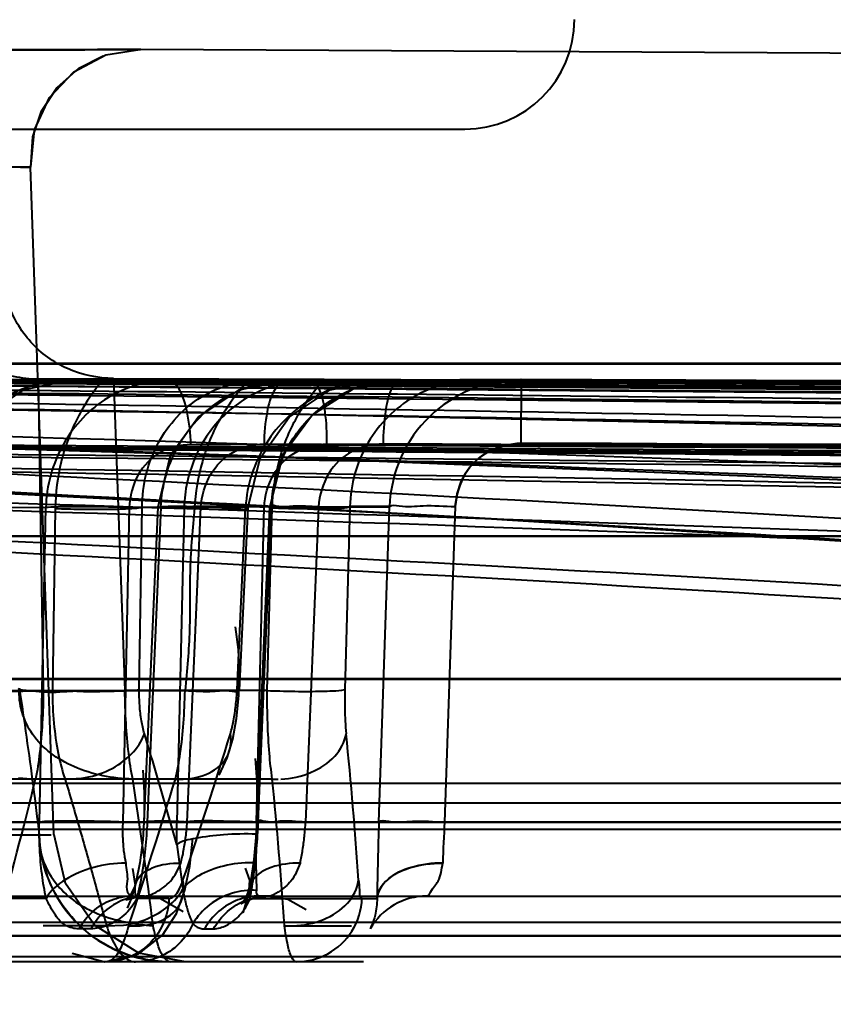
# Model space of a CAD drawing. Header units: millimetres. Extents: x 687 to 1107, y -116 to 478.
# Drawn here: x 835.419 to 836.162, y 377.315 to 378.206 of the extents above; entities that cross this region are included whole.
import ezdxf

# ---------------------------------------------------------------- set-up
doc = ezdxf.new("R2010")
doc.units = ezdxf.units.MM
doc.header["$LTSCALE"] = 0.1
doc.layers.add('DIM', color=3, linetype='Continuous')
doc.styles.get("Standard").update_dxf_attribs({"font": 'arial.ttf'})
doc.dimstyles.new('ISO-25', dxfattribs={"dimtxt": 2.5, "dimasz": 2.5, "dimexe": 1.25, "dimexo": 0.625, "dimtad": 1, "dimlfac": 5, "dimtxsty": 'Standard', "dimcen": 2.5, "dimadec": 0, "dimazin": 0, "dimtfac": 1, "dimtmove": 0, "dimatfit": 3, "dimfxl": 0, "dimarcsym": 0})

# ---------------------------------------------------------------- blocks, each defined once
blk = doc.blocks.new('*D67')
at = {"layer": 'Defpoints', "color": 0}
for p in [(831.42523, 395.82468), (883.89699, -59.53537), (893.16787, -59.53537)]:
    blk.add_point(p, dxfattribs=at)
at = {"layer": 'DIM', "color": 0, "lineweight": -2}
for p, q in [((832.05023, 395.82468), (894.41787, 395.82468)), ((893.16787, 393.32468), (893.16787, -57.03537)), ((884.52199, -59.53537), (894.41787, -59.53537))]:
    blk.add_line(p, q, dxfattribs=at)
at = {"layer": 'DIM', "color": 0}
for points in [[(892.75121, 393.32468), (893.58454, 393.32468), (893.16787, 395.82468)], [(892.75121, -57.03537), (893.58454, -57.03537), (893.16787, -59.53537)]]:
    blk.add_solid(points, dxfattribs=at)
at = {"layer": 'DIM', "color": 0, "insert": (890.90406, 168.14466), "char_height": 2.5, "attachment_point": 5, "rotation": 90}
blk.add_mtext('(2280)', dxfattribs=at)

msp = doc.modelspace()

# ---------------------------------------------------------------- linework, layer by layer
for p, q in [((827.02513, 378.10558), (835.82533, 378.10558)), ((835.4504, 377.46133), (835.42911, 378.07093)), ((831.42523, 377.89189), (843.59363, 377.89053)), ((841.42539, 377.89105), (831.42524, 377.89198)), ((835.16248, 377.87474), (835.55448, 377.87587)), ((835.49517, 377.87664), (835.31368, 377.87738)), ((835.46121, 377.87559), (835.35953, 377.87529)), ((835.62856, 377.87704), (835.43621, 377.87774)), ((835.44079, 377.59311), (835.43622, 377.8775)), ((835.43623, 377.87778), (835.50489, 377.87799)), ((835.63862, 377.87613), (835.49517, 377.87664)), ((835.5049, 377.878), (835.69707, 377.87725)), ((835.50491, 377.878), (835.51519, 377.59311)), ((835.74692, 377.87646), (835.62856, 377.87704)), ((835.74609, 377.87646), (835.63862, 377.87613)), ((835.66252, 377.8762), (835.74692, 377.87646)), ((835.69707, 377.87725), (835.83717, 377.87675)), ((835.87615, 377.87688), (835.76534, 377.87652)), ((835.87699, 377.87688), (835.76617, 377.87652)), ((835.87614, 377.87688), (835.83633, 377.87675)), ((835.83717, 377.87675), (835.87699, 377.87688)), ((835.87675, 377.81876), (835.87699, 377.87688)), ((835.87676, 377.81876), (835.87699, 377.87688)), ((839.47022, 377.85743), (835.87699, 377.87688)), ((835.44302, 377.76007), (835.06149, 377.75892)), ((835.43714, 377.47313), (835.44302, 377.76008)), ((835.45158, 377.75929), (835.44898, 377.5931)), ((835.51892, 377.76006), (835.51325, 377.47311)), ((835.52827, 377.59415), (835.53083, 377.76033)), ((835.53083, 377.7604), (835.56924, 377.7604)), ((835.54512, 377.76091), (835.53258, 377.47365)), ((835.54804, 377.76039), (835.5355, 377.47312)), ((835.62528, 377.76052), (835.54803, 377.76052)), ((835.56923, 377.76045), (835.56246, 377.47312)), ((835.57202, 377.47313), (835.58456, 377.76039)), ((835.61751, 377.59415), (835.62529, 377.76066)), ((835.62724, 377.75989), (835.61936, 377.5934)), ((835.63534, 377.47312), (835.64211, 377.76045)), ((835.63538, 377.47352), (835.64735, 377.76111)), ((835.63691, 377.47312), (835.64888, 377.76071)), ((835.64508, 377.5931), (835.64965, 377.7599)), ((835.64888, 377.76094), (835.75666, 377.76094)), ((835.69179, 377.76071), (835.67981, 377.47312)), ((835.7205, 377.76094), (835.71593, 377.59414)), ((835.75666, 377.76102), (835.7205, 377.76102)), ((835.74694, 377.47312), (835.75666, 377.76106)), ((835.8166, 377.76106), (835.80688, 377.47312)), ((833.20729, 377.60472), (839.7762, 377.60315)), ((840.40382, 377.60319), (833.64299, 377.60319)), ((835.32629, 377.5931), (835.44898, 377.5931)), ((835.44077, 377.59312), (835.57008, 377.59312)), ((835.44898, 377.5931), (835.47143, 377.59248)), ((835.64508, 377.5931), (835.51519, 377.5931)), ((835.64966, 377.51234), (835.34024, 377.51234)), ((835.46054, 377.51234), (835.47602, 377.51311)), ((835.64966, 377.51234), (835.6549, 377.51225)), ((837.80989, 377.50841), (833.56006, 377.50839)), ((831.42523, 377.49063), (837.97817, 377.49061)), ((839.80904, 377.49026), (833.21094, 377.49026)), ((805.11175, 377.46671), (857.66695, 377.46665)), ((820.42651, 377.46665), (857.73918, 377.46665)), ((857.05335, 377.47313), (831.72126, 377.47312)), ((834.96465, 377.47308), (855.91804, 377.47307)), ((855.87387, 377.47307), (835.51323, 377.47307)), ((835.29984, 377.46138), (835.44782, 377.46134)), ((835.43706, 377.46122), (835.43745, 377.45118)), ((835.63489, 377.43581), (835.63504, 377.46208)), ((835.56243, 377.45264), (835.568, 377.41191)), ((835.63549, 377.4107), (835.63489, 377.43581)), ((831.78944, 377.40556), (857.06165, 377.40556)), ((835.44328, 377.40347), (834.56556, 377.40347)), ((835.52208, 377.40556), (835.53306, 377.40556)), ((835.5554, 377.40347), (835.52608, 377.40347)), ((835.62933, 377.40347), (835.74521, 377.40347)), ((835.64625, 377.40556), (835.63792, 377.40556)), ((831.25604, 377.38159), (840.11655, 377.38189)), ((835.49842, 377.37852), (835.4407, 377.37852)), ((835.48412, 377.37556), (835.47333, 377.37556)), ((835.49842, 377.37852), (835.51389, 377.37901)), ((835.58781, 377.37556), (835.59597, 377.37556)), ((835.66071, 377.37852), (835.72183, 377.37852)), ((835.66071, 377.37852), (835.66596, 377.37834)), ((835.73887, 377.37556), (835.7389, 377.37556)), ((838.04324, 377.36928), (831.42523, 377.3693)), ((833.15134, 377.36928), (839.8759, 377.36928)), ((821.42997, 377.35033), (841.42048, 377.35034)), ((835.73284, 377.34556), (827.11762, 377.34556))]:
    msp.add_line(p, q)
for points in [[(835.52879, 378.1782), (835.19399, 378.17724), (834.80716, 378.17622), (834.30677, 378.17504), (833.71872, 378.17388), (833.06864, 378.17289), (832.38909, 378.1722), (831.70002, 378.17186)], [(835.46444, 378.17801), (835.27303, 378.17746), (834.95803, 378.17661), (834.52874, 378.17554), (834.00418, 378.17441), (833.40442, 378.17336)], [(835.42933, 378.07094), (835.43273, 378.10503), (835.44632, 378.1343), (835.46845, 378.15769), (835.49783, 378.1732), (835.52879, 378.1782)], [(843.57781, 378.12104), (839.47294, 378.15727), (835.52967, 378.17819)], [(835.42933, 378.07094), (835.43114, 378.09848), (835.4392, 378.122), (835.45346, 378.14365), (835.47311, 378.16104), (835.49548, 378.1724)], [(852.46702, 377.59638), (849.2666, 377.66218), (846.18064, 377.72285), (843.20915, 377.77597), (840.35213, 377.81969), (837.60958, 377.85272), (834.98147, 377.87424)], [(835.55369, 377.87587), (835.31137, 377.87516), (835.16176, 377.87474)], [(853.952, 377.59674), (850.51827, 377.66531), (847.20801, 377.72682), (844.02122, 377.77955), (840.9579, 377.82227), (838.01807, 377.85418), (835.20171, 377.87484)], [(835.3496, 377.75823), (835.36206, 377.80745), (835.38879, 377.84492), (835.42313, 377.86785), (835.46076, 377.87559)], [(854.12385, 377.59685), (850.68869, 377.66597), (847.37663, 377.72775), (844.18769, 377.78055), (841.12188, 377.82318), (838.1792, 377.85489), (835.35966, 377.87529)], [(835.66238, 377.8762), (835.61888, 377.86743), (835.58248, 377.84335), (835.55659, 377.80725), (835.54511, 377.76065)], [(855.79827, 377.59856), (852.09969, 377.67366), (848.5309, 377.73684), (845.09197, 377.78826), (841.78292, 377.82826), (838.60377, 377.85728), (835.55455, 377.87587)], [(835.62723, 377.75966), (835.63848, 377.80532), (835.66498, 377.84259), (835.7024, 377.86747), (835.74689, 377.87646)], [(835.76618, 377.87652), (835.72308, 377.86822), (835.68619, 377.84469), (835.65923, 377.80821), (835.64735, 377.76098)], [(855.88468, 377.59868), (852.20242, 377.67395), (848.64487, 377.73724), (845.21209, 377.78873), (841.9041, 377.82875), (838.72092, 377.85772), (835.66258, 377.8762)], [(856.32986, 377.59937), (852.78098, 377.67277), (849.27523, 377.73511), (845.81268, 377.7865), (842.39335, 377.82706), (839.01726, 377.85694), (835.68445, 377.87627)], [(856.38921, 377.59947), (852.8502, 377.67302), (849.35188, 377.73547), (845.89429, 377.78693), (842.47747, 377.8275), (839.10143, 377.85732), (835.7662, 377.87652)], [(837.95685, 377.60362), (836.86688, 377.68521), (835.80624, 377.75234), (834.77494, 377.80527), (833.77302, 377.84438), (832.8005, 377.87011)], [(839.77974, 377.60306), (838.33837, 377.68591), (836.95611, 377.75376), (835.63298, 377.80681), (834.36904, 377.84552), (833.1643, 377.87056)], [(843.79529, 377.6011), (841.62549, 377.68029), (839.54602, 377.74864), (837.55689, 377.80409), (835.65812, 377.84532), (833.84975, 377.87167)], [(848.35153, 377.59814), (845.81149, 377.66172), (843.36148, 377.72121), (841.00149, 377.77388), (838.73154, 377.81765), (836.55162, 377.851), (834.46171, 377.87295)], [(835.62724, 377.75989), (835.62719, 377.76001), (835.62703, 377.76013), (835.62676, 377.76026), (835.62638, 377.76039), (835.62589, 377.76053), (835.62529, 377.76066)], [(835.64735, 377.76111), (835.64739, 377.76105), (835.64752, 377.76099), (835.64773, 377.76092), (835.64803, 377.76086), (835.64841, 377.76078), (835.64888, 377.76071)], [(835.60132, 377.5159), (835.60851, 377.53162), (835.61352, 377.5488), (835.61699, 377.56769), (835.6191, 377.58871), (835.61969, 377.60978), (835.61873, 377.63054), (835.61599, 377.65135)], [(835.61936, 377.5934), (835.61931, 377.59352), (835.61916, 377.59363), (835.6189, 377.59376), (835.61854, 377.59388), (835.61808, 377.59401), (835.61751, 377.59415)], [(835.63415, 377.53116), (835.63553, 377.50982), (835.63575, 377.48646), (835.63479, 377.46238), (835.63271, 377.43891), (835.6297, 377.41787), (835.62616, 377.40114), (835.62269, 377.39024)], [(835.5315, 377.52051), (835.53276, 377.49997), (835.53275, 377.47841), (835.53144, 377.45675), (835.52885, 377.43602), (835.52527, 377.41795), (835.52121, 377.40386), (835.51733, 377.39462)], [(835.63538, 377.47352), (835.63542, 377.47347), (835.63555, 377.4734), (835.63576, 377.47334), (835.63606, 377.47327), (835.63645, 377.4732), (835.63692, 377.47312)], [(835.57049, 377.34556), (835.52787, 377.3534), (835.48749, 377.37892), (835.46083, 377.41689), (835.45059, 377.46136)], [(835.46706, 377.35342), (835.49681, 377.3456), (835.52741, 377.3525), (835.54943, 377.36974), (835.56228, 377.38975), (835.56997, 377.41082), (835.57455, 377.43291), (835.57709, 377.45846)], [(835.52197, 377.4307), (835.52463, 377.41533), (835.51985, 377.40581), (835.51631, 377.402), (835.51749, 377.40247), (835.52813, 377.40529), (835.54756, 377.40332), (835.56825, 377.39156)], [(835.6248, 377.43096), (835.62898, 377.42019), (835.62839, 377.41099), (835.62574, 377.40418), (835.62289, 377.39991), (835.62188, 377.39876), (835.62377, 377.39997), (835.62897, 377.40244)], [(835.6287, 377.41246), (835.62467, 377.40215), (835.62165, 377.39851), (835.62348, 377.39982), (835.63171, 377.40341), (835.64593, 377.40556), (835.6638, 377.40257), (835.68069, 377.3933)]]:
    msp.add_lwpolyline(points)
for centre, radius, start, end in [((835.82533, 378.20558), 0.1, 270, 0), ((835.2469, 352.37047), 25.50603, 89.518567, 89.744819), ((835.8765, 377.75696), 0.11991, 89.76976, 178.09869), ((831.66447, -747.92841), 1125.75507, 88.71071888, 89.78561353), ((831.66401, -747.95804), 1125.78469, 88.71073015, 89.78559564), ((835.48766, 378.65555), 0.89699, 267.69524, 269.12957), ((835.68686, 378.7192), 0.96003, 267.77885, 268.46098), ((835.68502, 378.63118), 1.03885, 267.79692, 268.42729), ((831.16882, 376.22658), 4.56147, 15.59209, 16.91524), ((831.40035, 378.83948), 4.40293, 341.19145, 343.02144), ((831.90036, 377.16474), 3.83643, 3.81421, 5.81993), ((831.34253, 378.51683), 4.21267, 344.3231, 346.20512), ((835.43734, 377.67472), 0.16243, 263.15015, 268.71138), ((831.29019, 378.80047), 4.46105, 341.41275, 343.21679), ((831.70673, 376.91541), 3.86197, 6.88724, 8.89164), ((831.77314, 377.12468), 3.89585, 3.73574, 5.7106), ((836.00492, 377.46237), 0.4426, 178.60813, 181.26001), ((835.85248, 377.46194), 0.21744, 177.05003, 179.96096), ((839.61639, 377.34194), 3.87167, 178.05838, 179.08948), ((839.60526, 377.34222), 3.86053, 178.05685, 179.09093), ((836.94345, 377.40215), 1.13879, 176.42645, 178.31685), ((836.94494, 377.40202), 1.14028, 176.42516, 178.31291), ((835.55659, 377.46556), 0.12, 182.07387, 270.00006), ((835.79084, 377.34556), 0.06, 90.00004, 150.00029)]:
    msp.add_arc(centre, radius, start, end)
for points, knots in [([(830.40117, 378.17223), (830.53291, 378.17213), (830.79738, 378.17196), (831.19599, 378.17182), (831.59691, 378.17182), (832.12456, 378.17198), (832.76279, 378.17246), (833.65986, 378.17365), (834.45884, 378.17531), (835.05838, 378.17685), (835.37564, 378.17775), (835.45535, 378.17798), (835.53213, 378.17821), (835.51161, 378.17815), (835.44847, 378.17796), (835.31123, 378.17756), (835.13951, 378.17708), (834.86739, 378.17636), (834.45093, 378.17532), (833.93098, 378.17423), (833.56927, 378.17361), (833.40485, 378.17336)], [0, 0, 0, 0, 0.054489, 0.109391, 0.164875, 0.220309, 0.327687, 0.428509, 0.593007, 0.650656, 0.688928, 0.706139, 0.707064, 0.7075, 0.712476, 0.738552, 0.759254, 0.785065, 0.850453, 0.931931, 1, 1, 1, 1]), ([(832.97671, 378.0723), (833.20886, 378.07223), (833.64362, 378.07217), (834.24997, 378.07195), (834.73083, 378.07181), (835.11733, 378.07137), (835.28796, 378.0715), (835.47169, 378.07079), (835.22505, 378.07043), (835.05289, 378.07037), (834.61872, 378.07007), (834.11665, 378.06995), (833.48607, 378.06978), (832.77933, 378.0697), (832.01341, 378.06966), (831.22254, 378.06966), (830.69071, 378.06972), (830.42652, 378.06974)], [0, 0, 0, 0, 0.093455, 0.175451, 0.242466, 0.291425, 0.320802, 0.328894, 0.342501, 0.376637, 0.43011, 0.500618, 0.585547, 0.681552, 0.785914, 0.893644, 1, 1, 1, 1]), ([(835.29398, 377.99352), (835.29851, 377.97724), (835.31331, 377.94645), (835.34743, 377.90956), (835.38941, 377.8849), (835.42086, 377.87773), (835.43622, 377.8775)], [0, 0, 0, 0, 0.260096, 0.51536, 0.763492, 1, 1, 1, 1]), ([(835.50491, 377.878), (835.49053, 377.8782), (835.46212, 377.88397), (835.42695, 377.90934), (835.40492, 377.94788), (835.40162, 377.9781), (835.40281, 377.99349)], [0, 0, 0, 0, 0.249865, 0.487938, 0.73179, 1, 1, 1, 1]), ([(834.98128, 377.87424), (835.86463, 377.86888), (837.57242, 377.85484), (840.04568, 377.82521), (842.34195, 377.79078), (844.46088, 377.75452), (846.40325, 377.71858), (848.16863, 377.68409), (849.77014, 377.65205), (851.1829, 377.62293), (852.06629, 377.60465), (852.46648, 377.59639)], [0, 0, 0, 0, 0.151543, 0.29298, 0.424319, 0.545512, 0.656536, 0.75759, 0.848422, 0.931332, 1, 1, 1, 1]), ([(852.70067, 377.59638), (852.3094, 377.60453), (851.43959, 377.62258), (850.0433, 377.65149), (848.4496, 377.68361), (846.68567, 377.71814), (844.73742, 377.75427), (842.6054, 377.79076), (840.28833, 377.82549), (837.78683, 377.85537), (836.05773, 377.86942), (835.16248, 377.87474)], [0, 0, 0, 0, 0.066933, 0.148798, 0.238862, 0.339562, 0.450543, 0.572134, 0.704259, 0.84688, 1, 1, 1, 1]), ([(853.95165, 377.59674), (853.80192, 377.59965), (853.49176, 377.60574), (853.00286, 377.61552), (852.46609, 377.62628), (851.86955, 377.63828), (851.2031, 377.65175), (850.44918, 377.66668), (849.58932, 377.68296), (848.61102, 377.70089), (847.50017, 377.7213), (846.24906, 377.7429), (844.84492, 377.76633), (843.28166, 377.79056), (841.54529, 377.81508), (839.61913, 377.83878), (837.48366, 377.86), (835.98764, 377.87056), (835.20157, 377.87484)], [0, 0, 0, 0, 0.023957, 0.049629, 0.07823, 0.109848, 0.145084, 0.184869, 0.230485, 0.282668, 0.341405, 0.408229, 0.48285, 0.566071, 0.65835, 0.760662, 0.874242, 1, 1, 1, 1]), ([(835.46121, 377.87559), (835.4416, 377.87568), (835.40152, 377.86428), (835.35785, 377.82016), (835.34541, 377.78003), (835.34393, 377.75962)], [0, 0, 0, 0, 0.327756, 0.658083, 1, 1, 1, 1]), ([(854.12351, 377.59685), (853.97234, 377.59982), (853.65885, 377.59637), (853.16493, 377.59743), (852.62584, 377.60666), (852.0547, 377.63745), (851.45155, 377.65117), (850.80088, 377.66374), (850.06916, 377.6779), (849.23487, 377.69393), (848.28852, 377.71138), (847.21701, 377.73048), (846.01146, 377.75155), (844.66225, 377.77344), (843.15914, 377.79622), (841.48774, 377.81909), (839.63026, 377.84121), (837.567, 377.86119), (836.12044, 377.87124), (835.35953, 377.87529)], [0, 0, 0, 0, 0.02417, 0.050108, 0.078961, 0.110347, 0.14153, 0.175397, 0.214384, 0.258523, 0.308791, 0.365691, 0.429841, 0.501538, 0.581404, 0.670154, 0.76875, 0.878359, 1, 1, 1, 1]), ([(835.55448, 377.87587), (835.5355, 377.87596), (835.49626, 377.86453), (835.45458, 377.8201), (835.44356, 377.78014), (835.44302, 377.76008)], [0, 0, 0, 0, 0.323991, 0.657306, 1, 1, 1, 1]), ([(835.49517, 377.87664), (835.48609, 377.866), (835.47024, 377.84236), (835.45543, 377.80216), (835.45185, 377.77361), (835.45158, 377.75929)], [0, 0, 0, 0, 0.329144, 0.66274, 1, 1, 1, 1]), ([(835.53083, 377.7604), (835.53088, 377.78069), (835.54077, 377.82063), (835.58145, 377.86524), (835.61994, 377.87622), (835.63862, 377.87613)], [0, 0, 0, 0, 0.350451, 0.677485, 1, 1, 1, 1]), ([(835.54803, 377.76039), (835.5488, 377.78063), (835.56065, 377.82088), (835.60363, 377.86491), (835.6433, 377.87629), (835.66252, 377.8762)], [0, 0, 0, 0, 0.341835, 0.675636, 1, 1, 1, 1]), ([(835.57544, 377.81765), (835.57516, 377.82755), (835.57271, 377.84501), (835.56796, 377.86525), (835.55874, 377.87589), (835.55448, 377.87587)], [0, 0, 0, 0, 0.459709, 0.802367, 1, 1, 1, 1]), ([(835.55448, 377.87587), (836.20998, 377.87289), (837.46197, 377.86587), (839.2566, 377.85231), (840.88953, 377.83719), (842.37555, 377.82126), (843.7277, 377.80504), (844.95774, 377.78893), (846.07448, 377.7733), (847.08672, 377.75821), (848.00244, 377.74393), (848.82612, 377.73068), (849.56295, 377.71822), (850.21989, 377.70673), (850.8044, 377.6966), (851.32272, 377.68732), (851.78053, 377.67887), (852.18675, 377.67125), (852.54683, 377.66444), (852.86462, 377.65811), (853.1509, 377.65225), (853.41426, 377.64709), (853.65756, 377.64229), (853.87675, 377.63795), (854.07164, 377.63405), (854.24632, 377.63054), (854.40368, 377.62736), (854.54605, 377.62447), (854.67524, 377.62183), (854.79271, 377.61941), (854.89968, 377.61721), (854.99719, 377.61519), (855.08617, 377.61334), (855.16745, 377.61164), (855.24178, 377.61009), (855.30982, 377.60866), (855.37215, 377.60735), (855.42931, 377.60615), (855.48178, 377.60504), (855.53, 377.60402), (855.57438, 377.60308), (855.61528, 377.60221), (855.65305, 377.60141), (855.68794, 377.60068), (855.72006, 377.60002), (855.74922, 377.59944), (855.77493, 377.59896), (855.79086, 377.59868), (855.79814, 377.59856)], [0, 0, 0, 0, 0.097132, 0.18552, 0.265934, 0.339108, 0.40573, 0.466309, 0.521391, 0.571223, 0.616318, 0.657098, 0.69329, 0.725517, 0.754458, 0.779916, 0.802333, 0.822306, 0.84012, 0.855699, 0.869406, 0.882549, 0.894731, 0.905464, 0.915035, 0.923616, 0.931353, 0.938357, 0.944716, 0.950501, 0.955768, 0.96057, 0.964952, 0.968956, 0.972617, 0.975968, 0.979039, 0.981855, 0.98444, 0.986816, 0.989002, 0.991017, 0.992879, 0.9946, 0.996189, 0.997639, 0.998921, 1, 1, 1, 1]), ([(835.68441, 377.87627), (835.66963, 377.87633), (835.63958, 377.87034), (835.60168, 377.84446), (835.57614, 377.80594), (835.56966, 377.77556), (835.56924, 377.7604)], [0, 0, 0, 0, 0.246655, 0.495382, 0.746818, 1, 1, 1, 1]), ([(835.62856, 377.87704), (835.61867, 377.86647), (835.60122, 377.84303), (835.58419, 377.80277), (835.57944, 377.77399), (835.57871, 377.75959)], [0, 0, 0, 0, 0.333865, 0.667201, 1, 1, 1, 1]), ([(835.74692, 377.87646), (835.7266, 377.87654), (835.68526, 377.86518), (835.63978, 377.82138), (835.62646, 377.78087), (835.62529, 377.76066)], [0, 0, 0, 0, 0.333459, 0.667673, 1, 1, 1, 1]), ([(835.66252, 377.8762), (835.65822, 377.87619), (835.649, 377.86546), (835.64388, 377.84534), (835.64216, 377.82787), (835.64212, 377.81812)], [0, 0, 0, 0, 0.199911, 0.546369, 1, 1, 1, 1]), ([(835.64888, 377.76094), (835.64948, 377.77624), (835.65648, 377.80683), (835.68289, 377.84522), (835.72129, 377.87071), (835.7514, 377.87659), (835.76617, 377.87652)], [0, 0, 0, 0, 0.25391, 0.506373, 0.755016, 1, 1, 1, 1]), ([(835.64965, 377.7599), (835.65009, 377.77425), (835.65423, 377.80296), (835.67043, 377.84322), (835.68741, 377.86669), (835.69707, 377.87725)], [0, 0, 0, 0, 0.333977, 0.66714, 1, 1, 1, 1]), ([(835.66252, 377.8762), (836.33926, 377.87317), (837.56563, 377.86638), (839.34992, 377.85321), (840.93993, 377.83892), (842.37779, 377.82389), (843.59062, 377.80974), (844.60533, 377.79692), (845.5125, 377.78474), (846.39485, 377.77208), (847.25828, 377.75924), (848.06112, 377.74703), (848.75552, 377.73449), (849.35686, 377.72356), (849.8761, 377.71643), (850.40747, 377.70822), (850.94665, 377.69119), (851.49384, 377.65899), (851.96917, 377.64784), (852.3891, 377.64142), (852.76029, 377.65246), (853.09029, 377.66276), (853.37888, 377.62252), (853.63585, 377.60988), (853.85974, 377.60012), (854.05287, 377.59352), (854.21974, 377.58834), (854.36464, 377.58428), (854.49121, 377.58095), (854.60268, 377.57817), (854.70155, 377.57582), (854.79009, 377.5738), (854.87033, 377.57202), (854.94425, 377.57046), (855.01376, 377.56904), (855.08125, 377.56772), (855.14902, 377.56654), (855.23247, 377.56514), (855.33621, 377.56391), (855.45676, 377.56273), (855.58029, 377.56429), (855.69639, 377.56277), (855.79652, 377.58538), (855.85734, 377.59916), (855.88455, 377.59869)], [0, 0, 0, 0, 0.100359, 0.181871, 0.264613, 0.336164, 0.395113, 0.444484, 0.486656, 0.529656, 0.575348, 0.614715, 0.648729, 0.678343, 0.703907, 0.725738, 0.757154, 0.783898, 0.807014, 0.827663, 0.846155, 0.862117, 0.876499, 0.889261, 0.900261, 0.909734, 0.917917, 0.92502, 0.931231, 0.936694, 0.941556, 0.945898, 0.949826, 0.953458, 0.956863, 0.960136, 0.963468, 0.966916, 0.972514, 0.978856, 0.984784, 0.990864, 0.995964, 1, 1, 1, 1]), ([(855.88455, 377.59869), (855.76764, 377.60073), (855.51827, 377.6053), (855.13399, 377.61284), (854.69437, 377.62187), (854.24379, 377.63136), (853.75238, 377.64178), (853.21953, 377.65308), (852.57608, 377.66643), (851.87912, 377.67984), (851.10507, 377.69366), (850.19818, 377.70933), (849.11641, 377.72831), (847.92746, 377.74744), (846.64574, 377.76725), (845.18705, 377.78811), (843.55769, 377.80939), (841.74572, 377.83027), (839.87139, 377.84866), (837.81245, 377.86487), (836.41574, 377.87283), (835.66252, 377.8762)], [0, 0, 0, 0, 0.017344, 0.036998, 0.057014, 0.08257, 0.10385, 0.129924, 0.161629, 0.199318, 0.23333, 0.276468, 0.333863, 0.393821, 0.452857, 0.524013, 0.610222, 0.694573, 0.792812, 0.888269, 1, 1, 1, 1]), ([(835.68441, 377.87627), (835.68808, 377.87628), (835.6949, 377.86414), (835.69834, 377.8455), (835.69935, 377.82791), (835.69924, 377.81818)], [0, 0, 0, 0, 0.177542, 0.529136, 1, 1, 1, 1]), ([(835.68441, 377.87627), (836.22638, 377.87396), (837.26413, 377.86875), (838.75569, 377.85913), (840.12066, 377.84856), (841.37026, 377.83741), (842.5149, 377.82598), (843.56314, 377.81447), (844.52258, 377.80313), (845.40019, 377.79206), (846.20214, 377.78125), (846.93418, 377.77105), (847.60189, 377.76132), (848.21093, 377.7519), (848.76566, 377.74307), (849.2699, 377.73527), (849.72783, 377.72765), (850.14229, 377.72068), (850.51667, 377.71412), (850.86783, 377.70612), (851.21775, 377.70327), (851.56934, 377.68488), (851.90637, 377.6751), (852.21006, 377.67025), (852.47921, 377.66524), (852.72005, 377.66114), (852.93565, 377.65736), (853.12967, 377.65487), (853.3116, 377.66446), (853.49732, 377.65501), (853.69966, 377.64044), (853.92263, 377.6371), (854.15227, 377.63163), (854.37241, 377.62669), (854.57086, 377.62247), (854.74711, 377.61879), (854.90474, 377.61546), (855.04655, 377.61246), (855.17473, 377.60976), (855.291, 377.6073), (855.39671, 377.60506), (855.49298, 377.60302), (855.58073, 377.60116), (855.66077, 377.59946), (855.73387, 377.59792), (855.80066, 377.59651), (855.86176, 377.59524), (855.91769, 377.59408), (855.96894, 377.59304), (856.01593, 377.5921), (856.05906, 377.59126), (856.09869, 377.59055), (856.13513, 377.58995), (856.16867, 377.58945), (856.1996, 377.58918), (856.22811, 377.58918), (856.25428, 377.5899), (856.27795, 377.59176), (856.29855, 377.59477), (856.31537, 377.5981), (856.32547, 377.59944), (856.32979, 377.59937)], [0, 0, 0, 0, 0.078741, 0.150773, 0.216709, 0.277058, 0.33233, 0.383017, 0.429362, 0.471733, 0.510532, 0.545885, 0.5781, 0.607552, 0.63438, 0.658705, 0.680819, 0.700921, 0.718928, 0.73522, 0.751955, 0.769759, 0.786363, 0.80094, 0.813885, 0.825475, 0.835934, 0.845216, 0.853658, 0.862378, 0.872206, 0.883133, 0.894764, 0.905582, 0.915124, 0.923603, 0.931195, 0.93803, 0.944211, 0.949821, 0.954925, 0.959574, 0.963811, 0.967676, 0.971206, 0.974432, 0.977383, 0.980085, 0.98256, 0.98483, 0.986914, 0.988828, 0.990588, 0.992208, 0.993702, 0.995081, 0.996351, 0.997505, 0.998528, 0.999372, 1, 1, 1, 1]), ([(835.83717, 377.87675), (835.81706, 377.87683), (835.7764, 377.86597), (835.73233, 377.82166), (835.72095, 377.78124), (835.7205, 377.76102)], [0, 0, 0, 0, 0.335003, 0.663016, 1, 1, 1, 1]), ([(835.751, 377.81823), (835.75109, 377.82798), (835.75256, 377.84564), (835.7558, 377.86434), (835.76256, 377.87651), (835.76617, 377.87652)], [0, 0, 0, 0, 0.471301, 0.825759, 1, 1, 1, 1]), ([(835.76617, 377.87652), (836.34279, 377.8741), (837.44672, 377.86851), (839.03298, 377.85794), (840.48387, 377.84619), (841.81123, 377.83373), (843.02534, 377.82094), (844.13567, 377.8081), (845.15141, 377.79543), (846.0803, 377.78309), (846.92859, 377.77117), (847.70181, 377.75979), (848.40601, 377.74902), (849.04615, 377.7389), (849.62588, 377.72943), (850.14934, 377.7206), (850.62144, 377.71248), (851.04613, 377.70514), (851.42644, 377.69843), (851.7663, 377.69228), (852.07109, 377.68669), (852.34594, 377.68158), (852.59487, 377.6769), (852.82089, 377.67261), (853.02574, 377.6687), (853.20919, 377.66514), (853.3701, 377.66195), (853.51107, 377.65906), (853.64183, 377.65639), (853.77485, 377.65377), (853.91931, 377.6509), (854.07845, 377.64773), (854.25446, 377.64421), (854.44661, 377.64033), (854.64492, 377.6363), (854.83434, 377.63241), (855.00454, 377.6289), (855.15506, 377.62577), (855.28977, 377.62295), (855.4109, 377.62041), (855.52035, 377.6181), (855.61961, 377.61599), (855.70984, 377.61407), (855.792, 377.61231), (855.8669, 377.6107), (855.93524, 377.60923), (855.99764, 377.60788), (856.05469, 377.60665), (856.1069, 377.60551), (856.15471, 377.60447), (856.19853, 377.60351), (856.23876, 377.60263), (856.27576, 377.60182), (856.30963, 377.60109), (856.33997, 377.60044), (856.36611, 377.59992), (856.38201, 377.59961), (856.38914, 377.59948)], [0, 0, 0, 0, 0.083873, 0.160572, 0.230733, 0.294918, 0.35365, 0.407339, 0.456431, 0.501405, 0.542462, 0.57983, 0.613884, 0.644902, 0.672953, 0.698219, 0.721053, 0.741632, 0.76, 0.77638, 0.791074, 0.804341, 0.816365, 0.827288, 0.837222, 0.846167, 0.853976, 0.860631, 0.866676, 0.873001, 0.879983, 0.887692, 0.896152, 0.90559, 0.915647, 0.925004, 0.933148, 0.940409, 0.946901, 0.952747, 0.958031, 0.962825, 0.967186, 0.971158, 0.974779, 0.978083, 0.981101, 0.983859, 0.986383, 0.988696, 0.990815, 0.992759, 0.994548, 0.996198, 0.997687, 0.998963, 1, 1, 1, 1]), ([(835.87699, 377.87688), (836.10529, 377.87599), (836.56191, 377.87408), (837.24684, 377.8708), (837.93177, 377.86711), (838.60162, 377.8631), (839.25639, 377.8588), (839.8961, 377.85424), (840.53579, 377.84932), (841.16077, 377.84417), (841.77103, 377.83881), (842.36657, 377.83327), (842.9621, 377.82742), (843.54351, 377.82141), (844.11079, 377.81526), (844.66394, 377.80899), (845.21709, 377.80245), (845.75721, 377.79581), (846.28431, 377.78908), (846.79838, 377.78229), (847.31244, 377.77527), (847.81253, 377.76821), (848.29864, 377.76114), (848.77077, 377.75407), (849.24289, 377.74681), (849.7034, 377.73954), (850.15231, 377.73227), (850.5896, 377.72504), (851.02689, 377.71763), (851.44196, 377.71045), (851.83481, 377.7035), (852.20544, 377.69683), (852.57608, 377.69003), (852.96327, 377.68281), (853.36703, 377.67514), (853.78736, 377.667), (854.20768, 377.65871), (854.60893, 377.65064), (854.99113, 377.64283), (855.35426, 377.63529), (855.71739, 377.62763), (856.03573, 377.62082), (856.30929, 377.61493), (856.53806, 377.60995), (856.76683, 377.60491), (856.91935, 377.60148), (856.9956, 377.59974)], [0, 0, 0, 0, 0.032429, 0.064859, 0.097288, 0.129718, 0.160007, 0.190295, 0.220584, 0.250873, 0.279071, 0.307269, 0.335467, 0.363665, 0.389856, 0.416048, 0.44224, 0.468431, 0.492773, 0.517115, 0.541456, 0.565798, 0.588154, 0.610511, 0.632867, 0.655223, 0.67593, 0.696638, 0.717345, 0.738052, 0.755603, 0.773154, 0.790706, 0.808257, 0.828161, 0.848066, 0.867971, 0.887876, 0.905073, 0.922269, 0.939466, 0.956663, 0.967497, 0.978331, 0.989166, 1, 1, 1, 1]), ([(856.9956, 377.59974), (856.91933, 377.60148), (856.76679, 377.60491), (856.53798, 377.60995), (856.30916, 377.61493), (856.03555, 377.62083), (855.71715, 377.62764), (855.35396, 377.6353), (854.99076, 377.64284), (854.60855, 377.65065), (854.20733, 377.65871), (853.7871, 377.667), (853.36687, 377.67514), (852.96318, 377.68281), (852.57602, 377.69003), (852.20541, 377.69683), (851.83479, 377.7035), (851.44194, 377.71045), (851.02685, 377.71763), (850.58952, 377.72504), (850.15218, 377.73228), (849.7033, 377.73954), (849.24285, 377.74681), (848.77085, 377.75407), (848.29885, 377.76114), (847.81283, 377.76821), (847.31279, 377.77526), (846.79873, 377.78229), (846.28466, 377.78908), (845.75759, 377.79581), (845.21752, 377.80245), (844.66444, 377.80898), (844.11136, 377.81525), (843.54411, 377.8214), (842.96269, 377.82742), (842.3671, 377.83327), (841.7715, 377.83881), (841.1612, 377.84417), (840.53619, 377.84932), (839.89646, 377.85424), (839.25674, 377.8588), (838.60192, 377.8631), (837.93201, 377.86711), (837.247, 377.8708), (836.562, 377.87408), (836.10532, 377.87599), (835.87699, 377.87688)], [0, 0, 0, 0, 0.010836, 0.021672, 0.032509, 0.043345, 0.060545, 0.077745, 0.094945, 0.112145, 0.132045, 0.151946, 0.171846, 0.191746, 0.209297, 0.226847, 0.244398, 0.261948, 0.282657, 0.303366, 0.324075, 0.344784, 0.367135, 0.389485, 0.411835, 0.434186, 0.458527, 0.482869, 0.50721, 0.531552, 0.55774, 0.583928, 0.610117, 0.636305, 0.664506, 0.692706, 0.720907, 0.749108, 0.779398, 0.809687, 0.839977, 0.870267, 0.9027, 0.935133, 0.967567, 1, 1, 1, 1]), ([(832.79937, 377.87012), (833.40468, 377.85798), (834.58299, 377.82036), (836.30073, 377.72797), (837.41255, 377.64717), (837.95214, 377.60379)], [0, 0, 0, 0, 0.351971, 0.685292, 1, 1, 1, 1]), ([(838.28169, 377.60374), (837.73945, 377.64712), (836.62135, 377.72804), (834.89272, 377.82072), (833.70616, 377.8584), (833.09623, 377.87048)], [0, 0, 0, 0, 0.314254, 0.647576, 1, 1, 1, 1]), ([(839.7762, 377.60315), (839.09348, 377.64503), (837.67629, 377.72513), (835.47199, 377.81939), (833.95016, 377.8582), (833.16344, 377.87056)], [0, 0, 0, 0, 0.310034, 0.643369, 1, 1, 1, 1]), ([(833.44976, 377.87099), (834.24373, 377.8587), (835.77852, 377.81982), (837.99986, 377.72514), (839.42686, 377.64486), (840.1137, 377.603)], [0, 0, 0, 0, 0.35716, 0.690496, 1, 1, 1, 1]), ([(833.84923, 377.87167), (835.0627, 377.85875), (837.3813, 377.81652), (840.69582, 377.71675), (842.79683, 377.63876), (843.79321, 377.60112)], [0, 0, 0, 0, 0.365966, 0.699307, 1, 1, 1, 1]), ([(844.15215, 377.6009), (843.14822, 377.63839), (841.02856, 377.71645), (837.68067, 377.81694), (835.33622, 377.85935), (834.10802, 377.87218)], [0, 0, 0, 0, 0.299944, 0.633284, 1, 1, 1, 1]), ([(848.3504, 377.59814), (847.97784, 377.60738), (847.23301, 377.6262), (846.07034, 377.65552), (844.86288, 377.68558), (843.56471, 377.71731), (842.22154, 377.7487), (840.78747, 377.78003), (839.30809, 377.80914), (837.73789, 377.8357), (836.12233, 377.8577), (835.01503, 377.86861), (834.46138, 377.87295)], [0, 0, 0, 0, 0.080481, 0.160899, 0.25116, 0.341318, 0.441326, 0.541299, 0.651083, 0.760865, 0.880435, 1, 1, 1, 1]), ([(834.68477, 377.87349), (835.24627, 377.86918), (836.36928, 377.85827), (838.00647, 377.83613), (839.59639, 377.80933), (841.09158, 377.77998), (842.53956, 377.74842), (843.89271, 377.71694), (845.19897, 377.68515), (846.41066, 377.6551), (847.57565, 377.62588), (848.32076, 377.60716), (848.69347, 377.59797)], [0, 0, 0, 0, 0.120225, 0.240457, 0.350567, 0.460687, 0.560653, 0.660664, 0.750487, 0.840416, 0.920176, 1, 1, 1, 1]), ([(838.00856, 377.5459), (837.43615, 377.59193), (836.29157, 377.67535), (834.57373, 377.76321), (833.42852, 377.80076), (832.85617, 377.81226)], [0, 0, 0, 0, 0.333877, 0.667171, 1, 1, 1, 1]), ([(833.03942, 377.81275), (833.61621, 377.80044), (834.76962, 377.76426), (836.49854, 377.67529), (837.64986, 377.59288), (838.22516, 377.54591)], [0, 0, 0, 0, 0.333269, 0.666563, 1, 1, 1, 1]), ([(833.21799, 377.81278), (833.95257, 377.79982), (835.42223, 377.76272), (837.62671, 377.67356), (839.09601, 377.59182), (839.83069, 377.54539)], [0, 0, 0, 0, 0.333016, 0.666328, 1, 1, 1, 1]), ([(840.05871, 377.5451), (839.31903, 377.59023), (837.83935, 377.67455), (835.61797, 377.76215), (834.13643, 377.80162), (833.3955, 377.81312)], [0, 0, 0, 0, 0.333351, 0.666663, 1, 1, 1, 1]), ([(843.84237, 377.54353), (842.69792, 377.58806), (840.44864, 377.66738), (837.13407, 377.76438), (834.96369, 377.80178), (833.89847, 377.81407)], [0, 0, 0, 0, 0.345396, 0.678737, 1, 1, 1, 1]), ([(834.05854, 377.81458), (835.13504, 377.80234), (837.32776, 377.76496), (840.67573, 377.66733), (842.94714, 377.58789), (844.10266, 377.54331)], [0, 0, 0, 0, 0.321426, 0.654747, 1, 1, 1, 1]), ([(834.50382, 377.81527), (835.99555, 377.80184), (839.03071, 377.76257), (843.66014, 377.65897), (846.79799, 377.58259), (848.39263, 377.54046)], [0, 0, 0, 0, 0.32216, 0.655506, 1, 1, 1, 1]), ([(848.65055, 377.54025), (847.04228, 377.58258), (843.87761, 377.6593), (839.20827, 377.76334), (836.14682, 377.8025), (834.64202, 377.81579)], [0, 0, 0, 0, 0.344467, 0.677791, 1, 1, 1, 1]), ([(852.50036, 377.53845), (850.49, 377.58214), (846.5369, 377.66086), (840.70878, 377.76448), (836.89075, 377.80336), (835.01566, 377.8163)], [0, 0, 0, 0, 0.34497, 0.678311, 1, 1, 1, 1]), ([(835.12773, 377.81681), (837.00824, 377.8041), (840.83751, 377.76548), (846.68331, 377.66173), (850.64865, 377.5825), (852.66543, 377.53845)], [0, 0, 0, 0, 0.321645, 0.654973, 1, 1, 1, 1]), ([(835.23152, 377.81684), (837.23861, 377.80478), (841.32915, 377.76704), (847.5789, 377.66591), (851.82153, 377.58445), (853.98092, 377.53874)], [0, 0, 0, 0, 0.321112, 0.65445, 1, 1, 1, 1]), ([(854.09252, 377.53884), (851.93112, 377.58498), (847.68498, 377.66705), (841.43058, 377.76806), (837.33741, 377.80548), (835.32919, 377.81728)], [0, 0, 0, 0, 0.345615, 0.678946, 1, 1, 1, 1]), ([(835.57557, 377.81766), (835.56585, 377.81743), (835.54609, 377.81306), (835.5245, 377.79051), (835.5198, 377.77041), (835.51905, 377.76007)], [0, 0, 0, 0, 0.328646, 0.649493, 1, 1, 1, 1]), ([(855.81779, 377.54021), (853.5688, 377.59011), (849.0707, 377.67721), (842.32319, 377.76969), (837.82474, 377.80591), (835.57557, 377.81766)], [0, 0, 0, 0, 0.333359, 0.666692, 1, 1, 1, 1]), ([(835.58443, 377.7604), (835.5854, 377.77072), (835.59061, 377.79075), (835.61242, 377.81313), (835.63222, 377.81777), (835.642, 377.81813)], [0, 0, 0, 0, 0.348586, 0.67088, 1, 1, 1, 1]), ([(835.642, 377.81813), (837.88917, 377.8066), (842.38332, 377.77065), (849.12393, 377.67808), (853.61711, 377.5906), (855.86349, 377.54042)], [0, 0, 0, 0, 0.333353, 0.666686, 1, 1, 1, 1]), ([(835.64221, 377.76047), (835.64299, 377.7707), (835.64786, 377.7907), (835.66969, 377.81302), (835.68947, 377.81772), (835.69934, 377.81819)], [0, 0, 0, 0, 0.345787, 0.667034, 1, 1, 1, 1]), ([(835.7509, 377.81824), (835.74109, 377.81813), (835.72107, 377.81385), (835.69823, 377.79179), (835.69279, 377.7713), (835.69168, 377.76072)], [0, 0, 0, 0, 0.325341, 0.647321, 1, 1, 1, 1]), ([(835.69934, 377.81819), (837.99339, 377.80786), (842.58158, 377.77357), (849.46364, 377.68124), (854.05137, 377.59243), (856.34514, 377.5412)], [0, 0, 0, 0, 0.333314, 0.666647, 1, 1, 1, 1]), ([(856.37199, 377.54111), (854.08121, 377.59252), (849.49922, 377.6816), (842.62541, 377.77398), (838.04246, 377.80807), (835.7509, 377.81824)], [0, 0, 0, 0, 0.333317, 0.66665, 1, 1, 1, 1]), ([(835.81659, 377.76108), (835.81751, 377.7714), (835.82292, 377.79172), (835.84601, 377.81391), (835.86649, 377.81838), (835.87676, 377.81877)], [0, 0, 0, 0, 0.340578, 0.662297, 1, 1, 1, 1]), ([(835.87675, 377.81877), (835.8665, 377.81839), (835.84604, 377.81392), (835.82294, 377.79176), (835.81752, 377.77142), (835.8166, 377.76108)], [0, 0, 0, 0, 0.337077, 0.658766, 1, 1, 1, 1]), ([(835.51892, 377.76006), (835.50888, 377.76042), (835.48961, 377.76088), (835.46431, 377.76089), (835.44903, 377.7606), (835.44302, 377.76008)], [0, 0, 0, 0, 0.396965, 0.761602, 1, 1, 1, 1]), ([(835.47403, 377.75867), (835.48208, 377.75854), (835.49683, 377.75846), (835.51576, 377.75901), (835.52668, 377.75963), (835.53083, 377.76033)], [0, 0, 0, 0, 0.424807, 0.777855, 1, 1, 1, 1]), ([(835.58456, 377.76039), (835.57623, 377.76069), (835.57234, 377.76153), (835.54421, 377.7608), (835.54804, 377.76039)], [0, 0, 0, 0, 0.684008, 1, 1, 1, 1]), ([(835.64211, 377.76045), (835.63198, 377.76081), (835.61301, 377.76129), (835.58872, 377.76124), (835.57453, 377.76106), (835.56923, 377.76045)], [0, 0, 0, 0, 0.417252, 0.780541, 1, 1, 1, 1]), ([(835.57871, 377.75959), (835.57681, 377.74114), (835.57367, 377.70418), (835.57513, 377.64854), (835.57199, 377.61157), (835.57008, 377.59312)], [0, 0, 0, 0, 0.333627, 0.666338, 1, 1, 1, 1]), ([(835.57871, 377.75959), (835.58701, 377.75927), (835.60256, 377.75779), (835.61473, 377.76066), (835.62715, 377.75779), (835.62724, 377.75989)], [0, 0, 0, 0, 0.512409, 0.869918, 1, 1, 1, 1]), ([(835.69179, 377.76071), (835.68412, 377.76098), (835.66979, 377.76256), (835.65877, 377.75953), (835.64743, 377.76299), (835.64735, 377.76111)], [0, 0, 0, 0, 0.517619, 0.872946, 1, 1, 1, 1]), ([(835.66107, 377.75952), (835.67028, 377.75928), (835.68671, 377.75881), (835.70628, 377.75982), (835.71725, 377.75963), (835.7205, 377.76094)], [0, 0, 0, 0, 0.46441, 0.823432, 1, 1, 1, 1]), ([(835.75666, 377.76106), (835.75878, 377.76307), (835.77067, 377.76023), (835.78926, 377.76273), (835.80681, 377.76139), (835.8166, 377.76106)], [0, 0, 0, 0, 0.145937, 0.510166, 1, 1, 1, 1]), ([(835.75666, 377.76106), (835.75878, 377.76307), (835.77066, 377.76024), (835.78925, 377.76273), (835.8068, 377.76139), (835.8166, 377.76106)], [0, 0, 0, 0, 0.146358, 0.509566, 1, 1, 1, 1]), ([(857.64286, 377.7311), (857.61367, 377.73139), (857.50135, 377.73228), (857.25438, 377.73266), (856.83329, 377.73224), (856.19868, 377.73189), (855.50541, 377.73164), (854.78511, 377.73147), (854.0935, 377.73125), (853.28905, 377.73117), (852.37593, 377.73122), (851.36686, 377.7313), (849.88625, 377.73158), (847.95137, 377.73196), (845.58368, 377.73249), (843.19588, 377.733), (838.47527, 377.73382), (834.55135, 377.73413), (831.42523, 377.7341)], [0, 0, 0, 0, 0.003341, 0.012853, 0.028259, 0.051526, 0.085469, 0.107588, 0.133947, 0.164607, 0.199639, 0.238433, 0.280071, 0.36906, 0.459836, 0.550999, 0.642288, 1, 1, 1, 1]), ([(857.64235, 377.73101), (857.61852, 377.73149), (857.56209, 377.73219), (857.4597, 377.73234), (857.32284, 377.73241), (857.14628, 377.73234), (856.8191, 377.73216), (856.26434, 377.73181), (855.59513, 377.73158), (854.89905, 377.73136), (853.92932, 377.73108), (852.81209, 377.73109), (851.5592, 377.73117), (850.09129, 377.73141), (848.15647, 377.73181), (845.77186, 377.73233), (843.35295, 377.73286), (840.11491, 377.73345), (836.13899, 377.73386), (832.97195, 377.73397), (831.42523, 377.734)], [0, 0, 0, 0, 0.002727, 0.006459, 0.011716, 0.018388, 0.026663, 0.049154, 0.081868, 0.10324, 0.128805, 0.192834, 0.231084, 0.272172, 0.360805, 0.452485, 0.545039, 0.637599, 0.823011, 1, 1, 1, 1]), ([(835.31242, 377.59396), (835.32329, 377.59303), (835.34943, 377.59216), (835.39222, 377.59195), (835.42412, 377.59258), (835.44079, 377.59311)], [0, 0, 0, 0, 0.254874, 0.610353, 1, 1, 1, 1]), ([(835.51519, 377.59311), (835.49754, 377.59255), (835.4615, 377.59314), (835.44618, 377.59026), (835.41642, 377.59413), (835.41897, 377.59521)], [0, 0, 0, 0, 0.548455, 0.91421, 1, 1, 1, 1]), ([(835.52229, 377.51234), (835.50401, 377.51273), (835.46949, 377.51928), (835.42763, 377.54866), (835.41783, 377.58071), (835.41891, 377.5952)], [0, 0, 0, 0, 0.374664, 0.702365, 1, 1, 1, 1]), ([(835.43723, 377.46133), (835.43548, 377.47619), (835.43179, 377.50594), (835.42573, 377.55057), (835.42135, 377.58033), (835.41907, 377.59522)], [0, 0, 0, 0, 0.332196, 0.665521, 1, 1, 1, 1]), ([(835.44077, 377.59312), (835.44068, 377.58323), (835.44004, 377.56418), (835.43777, 377.5372), (835.43526, 377.52019), (835.43369, 377.51234)], [0, 0, 0, 0, 0.365402, 0.703999, 1, 1, 1, 1]), ([(835.44898, 377.5931), (835.449, 377.58315), (835.44985, 377.56395), (835.4536, 377.53688), (835.45788, 377.52), (835.46054, 377.51234)], [0, 0, 0, 0, 0.364515, 0.702921, 1, 1, 1, 1]), ([(835.47143, 377.59248), (835.47938, 377.59235), (835.494, 377.5922), (835.5129, 377.59299), (835.52401, 377.59317), (835.52827, 377.59415)], [0, 0, 0, 0, 0.419503, 0.769556, 1, 1, 1, 1]), ([(835.52229, 377.51234), (835.52073, 377.52009), (835.51822, 377.53705), (835.51593, 377.56402), (835.51529, 377.58316), (835.51519, 377.5931)], [0, 0, 0, 0, 0.29243, 0.632585, 1, 1, 1, 1]), ([(835.53294, 377.55377), (835.53177, 377.55762), (835.52993, 377.56612), (835.52842, 377.57964), (835.52819, 377.58922), (835.52827, 377.59415)], [0, 0, 0, 0, 0.296586, 0.637124, 1, 1, 1, 1]), ([(835.56122, 377.51234), (835.56312, 377.52007), (835.56619, 377.53699), (835.56887, 377.564), (835.56983, 377.58315), (835.57008, 377.59312)], [0, 0, 0, 0, 0.293487, 0.632543, 1, 1, 1, 1]), ([(835.57008, 377.59313), (835.57864, 377.59279), (835.59448, 377.59127), (835.60687, 377.59416), (835.61926, 377.59129), (835.61936, 377.5934)], [0, 0, 0, 0, 0.520471, 0.871707, 1, 1, 1, 1]), ([(835.61137, 377.55377), (835.61256, 377.55763), (835.61453, 377.56612), (835.61652, 377.57963), (835.61727, 377.58921), (835.61751, 377.59415)], [0, 0, 0, 0, 0.296478, 0.63739, 1, 1, 1, 1]), ([(835.64966, 377.51234), (835.64848, 377.52012), (835.64668, 377.53708), (835.64521, 377.56403), (835.645, 377.58315), (835.64508, 377.5931)], [0, 0, 0, 0, 0.291854, 0.631191, 1, 1, 1, 1]), ([(835.65651, 377.59273), (835.66561, 377.59248), (835.68178, 377.59216), (835.7015, 377.59272), (835.71238, 377.59309), (835.71593, 377.59414)], [0, 0, 0, 0, 0.458928, 0.813424, 1, 1, 1, 1]), ([(835.71593, 377.59414), (835.71581, 377.58908), (835.71572, 377.57943), (835.71605, 377.56596), (835.71662, 377.55757), (835.71701, 377.55377)], [0, 0, 0, 0, 0.375628, 0.716174, 1, 1, 1, 1]), ([(835.47602, 377.51311), (835.48454, 377.51436), (835.50098, 377.51943), (835.52138, 377.53327), (835.53062, 377.54674), (835.53294, 377.55377)], [0, 0, 0, 0, 0.354639, 0.695517, 1, 1, 1, 1]), ([(835.56122, 377.51234), (835.57055, 377.51187), (835.58822, 377.5139), (835.61008, 377.52917), (835.61289, 377.54637), (835.61137, 377.55377)], [0, 0, 0, 0, 0.37596, 0.696282, 1, 1, 1, 1]), ([(835.65753, 377.51233), (835.6669, 377.51277), (835.68498, 377.51673), (835.70727, 377.53088), (835.71584, 377.54618), (835.71701, 377.55377)], [0, 0, 0, 0, 0.363997, 0.701974, 1, 1, 1, 1]), ([(835.46054, 377.51234), (835.46499, 377.49748), (835.47372, 377.46777), (835.48635, 377.42317), (835.49445, 377.3934), (835.49842, 377.37852)], [0, 0, 0, 0, 0.334513, 0.667843, 1, 1, 1, 1]), ([(835.51325, 377.47311), (835.50335, 377.47347), (835.48438, 377.47394), (835.45901, 377.47394), (835.44352, 377.47369), (835.43714, 377.47313)], [0, 0, 0, 0, 0.390321, 0.74777, 1, 1, 1, 1]), ([(835.57202, 377.47313), (835.56382, 377.47342), (835.5598, 377.47424), (835.53155, 377.47356), (835.5355, 377.47312)], [0, 0, 0, 0, 0.673606, 1, 1, 1, 1]), ([(835.63534, 377.47312), (835.62523, 377.47348), (835.60625, 377.47364), (835.58195, 377.47472), (835.56777, 377.4727), (835.56246, 377.47312)], [0, 0, 0, 0, 0.416613, 0.780953, 1, 1, 1, 1]), ([(835.67981, 377.47312), (835.67209, 377.47339), (835.65779, 377.47498), (835.64673, 377.47197), (835.63546, 377.47544), (835.63538, 377.47352)], [0, 0, 0, 0, 0.521483, 0.870939, 1, 1, 1, 1]), ([(835.74694, 377.47312), (835.7488, 377.47538), (835.76126, 377.472), (835.77937, 377.47494), (835.79708, 377.47345), (835.80688, 377.47312)], [0, 0, 0, 0, 0.146356, 0.509562, 1, 1, 1, 1]), ([(835.44328, 377.40347), (835.44172, 377.41065), (835.43918, 377.42567), (835.43715, 377.44896), (835.43696, 377.46499), (835.43714, 377.47313)], [0, 0, 0, 0, 0.314669, 0.651408, 1, 1, 1, 1]), ([(835.51323, 377.47307), (835.51303, 377.46867), (835.51295, 377.46003), (835.51382, 377.44749), (835.51507, 377.43943), (835.51588, 377.4356)], [0, 0, 0, 0, 0.350875, 0.6877, 1, 1, 1, 1]), ([(835.53552, 377.47312), (835.53516, 377.46493), (835.534, 377.44886), (835.5309, 377.42559), (835.52786, 377.41061), (835.52608, 377.40347)], [0, 0, 0, 0, 0.349296, 0.686157, 1, 1, 1, 1]), ([(835.56614, 377.4356), (835.56716, 377.43944), (835.56894, 377.44748), (835.57087, 377.46), (835.57172, 377.46865), (835.57204, 377.47307)], [0, 0, 0, 0, 0.313768, 0.650153, 1, 1, 1, 1]), ([(835.62933, 377.40347), (835.63071, 377.41063), (835.63309, 377.42563), (835.63558, 377.44888), (835.63658, 377.46493), (835.63692, 377.47312)], [0, 0, 0, 0, 0.312134, 0.649171, 1, 1, 1, 1]), ([(835.67983, 377.47312), (835.67952, 377.46871), (835.67876, 377.46005), (835.67715, 377.44753), (835.67573, 377.43945), (835.67493, 377.4356)], [0, 0, 0, 0, 0.350727, 0.687801, 1, 1, 1, 1]), ([(835.55659, 377.34556), (835.53681, 377.34556), (835.49623, 377.35594), (835.45038, 377.39929), (835.43781, 377.4405), (835.43706, 377.46122)], [0, 0, 0, 0, 0.326271, 0.657842, 1, 1, 1, 1]), ([(835.63506, 377.46209), (835.62512, 377.46237), (835.60633, 377.46205), (835.58219, 377.45898), (835.56736, 377.45588), (835.56243, 377.45264)], [0, 0, 0, 0, 0.404318, 0.759842, 1, 1, 1, 1]), ([(835.43745, 377.45118), (835.43902, 377.43817), (835.4521, 377.4111), (835.49141, 377.38534), (835.52375, 377.37995), (835.54083, 377.37852)], [0, 0, 0, 0, 0.289292, 0.621453, 1, 1, 1, 1]), ([(835.51589, 377.43562), (835.50607, 377.43572), (835.48669, 377.43295), (835.46128, 377.42247), (835.44728, 377.41053), (835.44328, 377.40347)], [0, 0, 0, 0, 0.358902, 0.703484, 1, 1, 1, 1]), ([(835.51588, 377.4356), (835.51637, 377.43014), (835.51861, 377.42147), (835.51546, 377.41035), (835.52017, 377.40557), (835.52208, 377.40556)], [0, 0, 0, 0, 0.508751, 0.822684, 1, 1, 1, 1]), ([(835.52608, 377.40347), (835.52398, 377.40842), (835.52373, 377.42177), (835.54238, 377.43418), (835.55729, 377.43571), (835.56613, 377.43562)], [0, 0, 0, 0, 0.265655, 0.563118, 1, 1, 1, 1]), ([(835.53303, 377.40556), (835.53676, 377.40557), (835.54552, 377.40974), (835.5582, 377.41886), (835.56388, 377.42973), (835.56614, 377.4356)], [0, 0, 0, 0, 0.240246, 0.594837, 1, 1, 1, 1]), ([(835.6349, 377.43583), (835.62606, 377.43624), (835.60878, 377.43477), (835.58552, 377.42702), (835.57244, 377.41763), (835.568, 377.41191)], [0, 0, 0, 0, 0.362813, 0.702543, 1, 1, 1, 1]), ([(835.67492, 377.43562), (835.66609, 377.43571), (835.65064, 377.43387), (835.63043, 377.42326), (835.62767, 377.40897), (835.62933, 377.40347)], [0, 0, 0, 0, 0.415855, 0.729702, 1, 1, 1, 1]), ([(835.67493, 377.4356), (835.67301, 377.42981), (835.6683, 377.41909), (835.65706, 377.41013), (835.64947, 377.4056), (835.64629, 377.40556)], [0, 0, 0, 0, 0.423452, 0.77946, 1, 1, 1, 1]), ([(835.74521, 377.40347), (835.74567, 377.40954), (835.75408, 377.42269), (835.77656, 377.43321), (835.79492, 377.43571), (835.80516, 377.43562)], [0, 0, 0, 0, 0.250602, 0.579154, 1, 1, 1, 1]), ([(835.80516, 377.43562), (835.79547, 377.43571), (835.77754, 377.43337), (835.75492, 377.42344), (835.7457, 377.40995), (835.74521, 377.40347)], [0, 0, 0, 0, 0.398812, 0.732592, 1, 1, 1, 1]), ([(835.79086, 377.40556), (835.79247, 377.40565), (835.79517, 377.41223), (835.80286, 377.41954), (835.80428, 377.43004), (835.80516, 377.43559)], [0, 0, 0, 0, 0.14267, 0.502238, 1, 1, 1, 1]), ([(835.51855, 377.37852), (835.52795, 377.37788), (835.54557, 377.37961), (835.56759, 377.39495), (835.56994, 377.4124), (835.56817, 377.41995)], [0, 0, 0, 0, 0.377576, 0.689077, 1, 1, 1, 1]), ([(835.5554, 377.40347), (835.55706, 377.40347), (835.56095, 377.40555), (835.56497, 377.41168), (835.56713, 377.41688), (835.56817, 377.41995)], [0, 0, 0, 0, 0.227759, 0.554554, 1, 1, 1, 1]), ([(835.66859, 377.37838), (835.67808, 377.37867), (835.69639, 377.38241), (835.71899, 377.39662), (835.72734, 377.41227), (835.72829, 377.41995)], [0, 0, 0, 0, 0.365294, 0.702506, 1, 1, 1, 1]), ([(835.72829, 377.41995), (835.72849, 377.41697), (835.72958, 377.41268), (835.72884, 377.40347), (835.73148, 377.40347)], [0, 0, 0, 0, 0.53088, 1, 1, 1, 1]), ([(835.51389, 377.37901), (835.52149, 377.38), (835.53612, 377.38398), (835.55508, 377.39512), (835.5647, 377.40594), (835.568, 377.41191)], [0, 0, 0, 0, 0.352317, 0.686797, 1, 1, 1, 1]), ([(835.568, 377.41191), (835.56878, 377.40733), (835.57045, 377.39909), (835.57349, 377.38852), (835.57592, 377.38259), (835.57727, 377.38035)], [0, 0, 0, 0, 0.42211, 0.762217, 1, 1, 1, 1]), ([(835.63549, 377.41072), (835.62781, 377.41118), (835.61229, 377.40929), (835.59154, 377.39865), (835.58111, 377.38697), (835.57727, 377.38035)], [0, 0, 0, 0, 0.336299, 0.665414, 1, 1, 1, 1]), ([(835.47333, 377.37556), (835.46907, 377.3757), (835.46012, 377.37766), (835.45018, 377.389), (835.44589, 377.39823), (835.44328, 377.40347)], [0, 0, 0, 0, 0.294472, 0.595753, 1, 1, 1, 1]), ([(835.47333, 377.37556), (835.47653, 377.38147), (835.48491, 377.39223), (835.50215, 377.40301), (835.51549, 377.40556), (835.5221, 377.40556)], [0, 0, 0, 0, 0.337037, 0.668597, 1, 1, 1, 1]), ([(835.53301, 377.40556), (835.52652, 377.40556), (835.51328, 377.40309), (835.49592, 377.39244), (835.48739, 377.38159), (835.48412, 377.37556)], [0, 0, 0, 0, 0.325215, 0.656646, 1, 1, 1, 1]), ([(835.52608, 377.40347), (835.52324, 377.39765), (835.51536, 377.38761), (835.50024, 377.37827), (835.48925, 377.37573), (835.48412, 377.37556)], [0, 0, 0, 0, 0.370165, 0.706712, 1, 1, 1, 1]), ([(835.5554, 377.40347), (835.55507, 377.39361), (835.5496, 377.37373), (835.5283, 377.35132), (835.50807, 377.34556), (835.4981, 377.34556)], [0, 0, 0, 0, 0.332147, 0.66411, 1, 1, 1, 1]), ([(835.63795, 377.40556), (835.6313, 377.40556), (835.61778, 377.40311), (835.59999, 377.3925), (835.59118, 377.38161), (835.58781, 377.37556)], [0, 0, 0, 0, 0.327471, 0.659247, 1, 1, 1, 1]), ([(835.59597, 377.37556), (835.59928, 377.3815), (835.60798, 377.3923), (835.62573, 377.40303), (835.63941, 377.40556), (835.64621, 377.40556)], [0, 0, 0, 0, 0.33396, 0.665841, 1, 1, 1, 1]), ([(835.59597, 377.37556), (835.60002, 377.37574), (835.60906, 377.37856), (835.62122, 377.38805), (835.62725, 377.39781), (835.62933, 377.40347)], [0, 0, 0, 0, 0.267289, 0.602909, 1, 1, 1, 1]), ([(835.63792, 377.40556), (835.6368, 377.40557), (835.63484, 377.40764), (835.63534, 377.40975), (835.63549, 377.4107)], [0, 0, 0, 0, 0.53985, 1, 1, 1, 1]), ([(835.67173, 377.34556), (835.68159, 377.34556), (835.70187, 377.35074), (835.72483, 377.37242), (835.73112, 377.39307), (835.73148, 377.40347)], [0, 0, 0, 0, 0.325268, 0.657047, 1, 1, 1, 1]), ([(835.74521, 377.40347), (835.74524, 377.3983), (835.74408, 377.38988), (835.7414, 377.38061), (835.73917, 377.37671), (835.73887, 377.37556)], [0, 0, 0, 0, 0.538045, 0.876698, 1, 1, 1, 1]), ([(835.51855, 377.37852), (835.51692, 377.37242), (835.51349, 377.3622), (835.50746, 377.35019), (835.50086, 377.34556), (835.4981, 377.34556)], [0, 0, 0, 0, 0.468691, 0.794617, 1, 1, 1, 1]), ([(835.49842, 377.37852), (835.50046, 377.37234), (835.50477, 377.36185), (835.51328, 377.34948), (835.5214, 377.34556), (835.52489, 377.34556)], [0, 0, 0, 0, 0.440089, 0.763925, 1, 1, 1, 1]), ([(835.57727, 377.38035), (835.57426, 377.3736), (835.56571, 377.36112), (835.547, 377.34854), (835.53219, 377.34556), (835.52489, 377.34556)], [0, 0, 0, 0, 0.335032, 0.668711, 1, 1, 1, 1]), ([(835.55659, 377.34556), (835.55429, 377.34556), (835.54889, 377.35081), (835.54469, 377.36235), (835.54205, 377.37247), (835.54083, 377.37852)], [0, 0, 0, 0, 0.182047, 0.510856, 1, 1, 1, 1]), ([(835.57727, 377.38035), (835.57814, 377.37936), (835.58008, 377.37757), (835.58375, 377.37588), (835.58643, 377.37556), (835.58781, 377.37556)], [0, 0, 0, 0, 0.332159, 0.6534, 1, 1, 1, 1]), ([(835.67173, 377.34556), (835.66986, 377.34556), (835.66597, 377.35164), (835.66334, 377.36232), (835.66152, 377.3725), (835.66071, 377.37852)], [0, 0, 0, 0, 0.1576, 0.488776, 1, 1, 1, 1])]:
    msp.add_open_spline(points, degree=3, knots=knots)

# ---------------------------------------------------------------- dimensions: what is measured, and where the dimension line sits
at = {"layer": 'DIM'}
dim = msp.add_linear_dim(base=(893.16787, -59.53537), p1=(831.42523, 395.82468), p2=(883.89699, -59.53537), angle=90, text='(2280)', dimstyle='ISO-25', dxfattribs=at)
dim.commit()
dim.dimension.update_dxf_attribs({"geometry": '*D67', "text_midpoint": (890.90406, 168.14466)})

doc.saveas('drawing.dxf')
